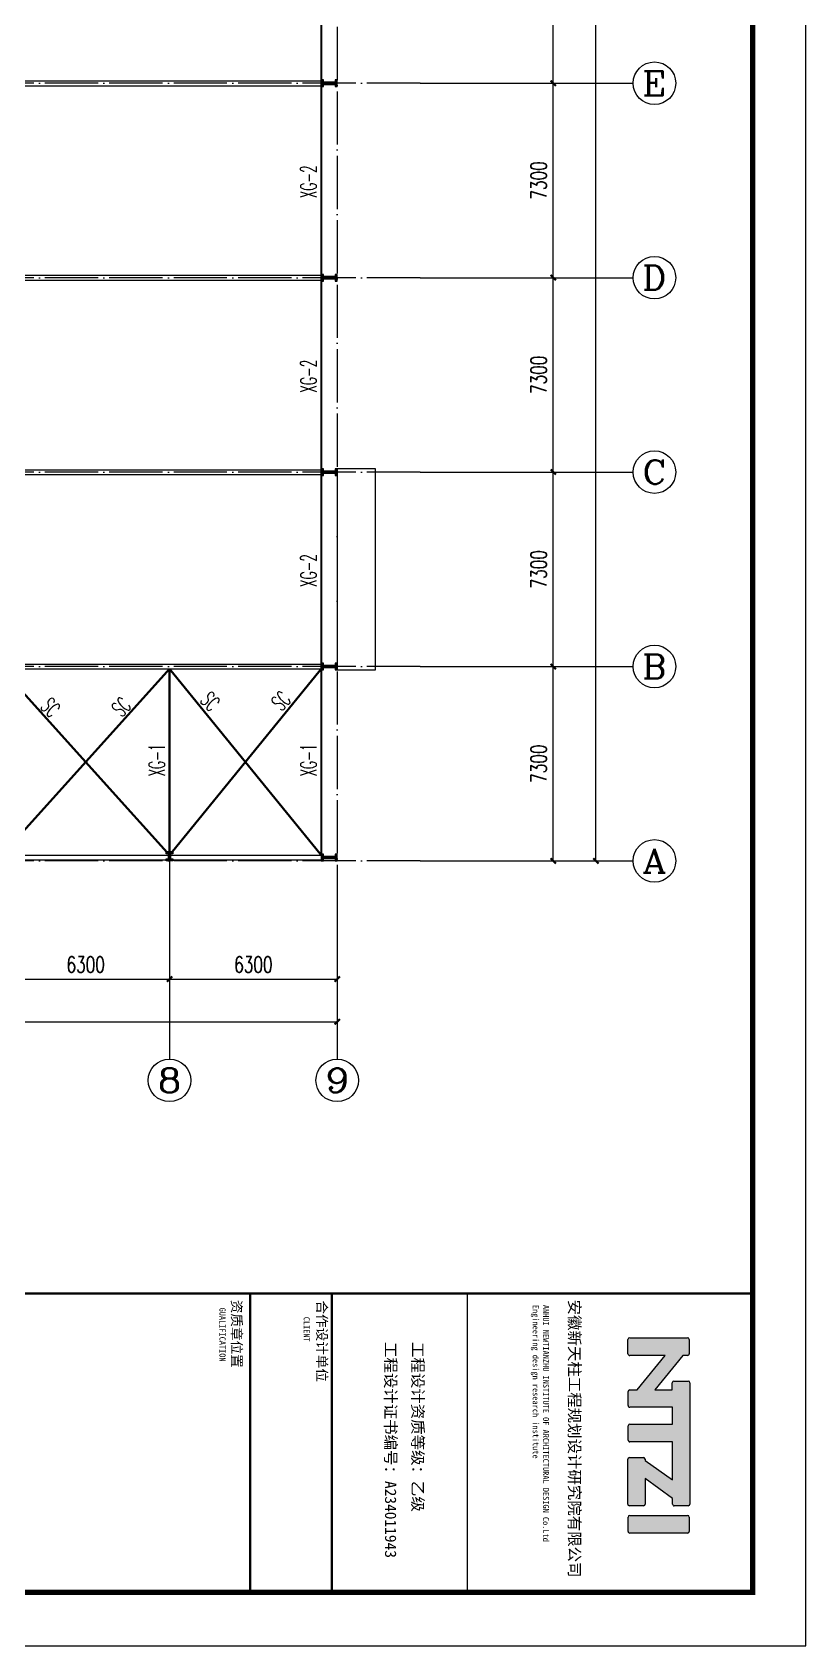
# Model space of a CAD drawing. Extents: x 37237700 to 37865026, y 138877 to 347670.
# Drawn here: x 37651652 to 37680713, y 228870 to 289459 of the extents above; entities that cross this region are included whole.
import ezdxf
from ezdxf.enums import TextEntityAlignment as Align

# ---------------------------------------------------------------- set-up
doc = ezdxf.new("R2010")
doc.units = 0
doc.header["$LTSCALE"] = 1000
doc.header["$MEASUREMENT"] = 0
doc.linetypes.add('ACAD_ISO04W100', pattern=[30.5, 24, -3, 0.5, -3])
doc.linetypes.add('DOTE', pattern=[2.42, 2, -0.2, 0.02, -0.2])
doc.layers.get('0').update_dxf_attribs({"linetype": 'CONTINUOUS'})
doc.layers.get('DEFPOINTS').update_dxf_attribs({"linetype": 'CONTINUOUS'})
for name, color, linetype in [('46', 7, 'CONTINUOUS'), ('AXIS', 3, 'CONTINUOUS'), ('AXIS_TEXT', 7, 'CONTINUOUS'), ('DOTE', 1, 'ACAD_ISO04W100'), ('PUB_TEXT', 7, 'CONTINUOUS'), ('PUB_TITLE', 4, 'CONTINUOUS'), ('钢梁', 2, 'CONTINUOUS')]:
    doc.layers.add(name, color=color, linetype=linetype)
doc.styles.add('-黑体', font='simhei.ttf')
doc.styles.add('_SIMPLEX', font='SIMPLEX', dxfattribs={"width": 0.8})
doc.styles.add('_TCH_AXIS', font='COMPLEX', dxfattribs={"bigfont": 'GBCBIG'})
doc.styles.add('_TCH_DIM_T3', font='SIMPLEX', dxfattribs={"width": 0.705882, "bigfont": 'GBCBIG'})
doc.styles.add('COMPLEX', font='COMPLEX')
doc.styles.add('TQ', font='')
doc.styles.get('TQ').set_extended_font_data('SimSun')
doc.dimstyles.new('_TCH_ARCH&&200', dxfattribs={"dimtxt": 595, "dimasz": 200, "dimexe": 500, "dimexo": 600, "dimgap": 252.5, "dimtad": 1, "dimdec": 0, "dimzin": 0, "dimdsep": 46, "dimtxsty": '_TCH_DIM_T3', "dimblk": 'ARCHTICK', "dimcen": 0.09, "dimclrt": 7, "dimazin": 2, "dimtfac": 1, "dimtdec": 0, "dimtix": 1, "dimtmove": 2, "dimatfit": 3, "dimfxl": 1, "dimtolj": 1, "dimtzin": 0, "dimarcsym": 0})

# ---------------------------------------------------------------- blocks, each defined once
blk = doc.blocks.new('ly')
at = {"layer": 'PUB_TEXT', "insert": (-5884, 1715), "char_height": 212, "width": 5144.75, "attachment_point": 1, "style": 'TQ'}
blk.add_mtext('\\pt576;此图纸版权归安徽新天柱工程规划设计研究院有限公司所有。使用此图时，应同时参照建筑图及其他有关图纸，如发现有矛盾之处，应立即通知设计师。', dxfattribs=at)
blk = doc.blocks.new('tk0')
h = blk.add_hatch(color=256)
h.paths.add_polyline_path([(32852392, -1204546), (32853685, -1205603), (32853685, -1205878, 0.414214), (32853749, -1205942), (32854275, -1205942, 0.414214), (32854339, -1205878), (32854339, -1204280), (32854967, -1204280), (32854967, -1205875, 0.414214), (32855031, -1205939), (32855571, -1205939, 0.414214), (32855635, -1205875), (32855635, -1204280), (32857060, -1204280), (32856336, -1205302), (32856292, -1205302, 0.414214), (32856228, -1205366), (32856228, -1205892, 0.414214), (32856292, -1205956), (32857972, -1205956, 0.414214), (32858036, -1205892), (32858036, -1205362, 0.414214), (32857972, -1205298), (32857012, -1205298), (32857761, -1204270), (32857974, -1204270, 0.414214), (32858038, -1204206), (32858038, -1203685, 0.414214), (32857974, -1203621), (32853417, -1203621, 0.414214), (32853353, -1203685), (32853353, -1204218, 0.414214), (32853417, -1204282), (32853679, -1204282), (32853679, -1204939), (32852388, -1203885), (32852389, -1203708, 0.41489), (32852325, -1203644), (32851789, -1203644, 0.414214), (32851725, -1203708), (32851725, -1205882, 0.414214), (32851789, -1205946), (32852328, -1205946, 0.414214), (32852392, -1205882)])
h.paths.add_polyline_path([(32858400, -1205878, 0.414214), (32858464, -1205942), (32858999, -1205942, 0.414214), (32859063, -1205878), (32859063, -1203710, 0.414214), (32858999, -1203646), (32858464, -1203646, 0.414214), (32858400, -1203710)])
for p, q in [((32851725, -1205882), (32851725, -1203708)), ((32851789, -1203644), (32852325, -1203644)), ((32852389, -1203708), (32852388, -1203885)), ((32852388, -1203885), (32853679, -1204939)), ((32853353, -1204218), (32853353, -1203685)), ((32853417, -1203621), (32857974, -1203621)), ((32858038, -1203685), (32858038, -1204206)), ((32858400, -1205878), (32858400, -1203710)), ((32858464, -1203646), (32858999, -1203646)), ((32859063, -1203710), (32859063, -1205878)), ((32853679, -1204282), (32853417, -1204282)), ((32853679, -1204939), (32853679, -1204282)), ((32854967, -1204280), (32854339, -1204280)), ((32854339, -1204280), (32854339, -1205878)), ((32854967, -1205875), (32854967, -1204280)), ((32857060, -1204280), (32855635, -1204280)), ((32855635, -1204280), (32855635, -1205875)), ((32856336, -1205302), (32857060, -1204280)), ((32857761, -1204270), (32857012, -1205298)), ((32857974, -1204270), (32857761, -1204270)), ((32853685, -1205603), (32852392, -1204546)), ((32852392, -1204546), (32852392, -1205882)), ((32853685, -1205878), (32853685, -1205603)), ((32856228, -1205892), (32856228, -1205366)), ((32856292, -1205302), (32856336, -1205302)), ((32857012, -1205298), (32857972, -1205298)), ((32858036, -1205362), (32858036, -1205892)), ((32852328, -1205946), (32851789, -1205946)), ((32854275, -1205942), (32853749, -1205942)), ((32855571, -1205939), (32855031, -1205939)), ((32857972, -1205956), (32856292, -1205956)), ((32858999, -1205942), (32858464, -1205942))]:
    blk.add_line(p, q)
for centre, start, end in [((32851789, -1203708), 90, 180), ((32852325, -1203708), 359.86763, 90), ((32853417, -1203685), 90, 180), ((32857974, -1203685), 0, 90), ((32858464, -1203710), 90, 180), ((32858999, -1203710), 0, 90), ((32853417, -1204218), 180, 270), ((32857974, -1204206), 270, 0), ((32856292, -1205366), 90, 180), ((32857972, -1205362), 0, 90), ((32851789, -1205882), 180, 270), ((32852328, -1205882), 270, 0), ((32853749, -1205878), 180, 270), ((32854275, -1205878), 270, 0), ((32855031, -1205875), 180, 270), ((32855571, -1205875), 270, 0), ((32856292, -1205892), 180, 270), ((32857972, -1205892), 270, 0), ((32858464, -1205878), 180, 270), ((32858999, -1205878), 270, 0)]:
    blk.add_arc(centre, 64, start, end)
at = {"layer": 'PUB_TEXT'}
for p, q in [((32861287, -1201267), (32859815, -1201267)), ((32861287, -1201267), (32861287, -1202326)), ((32861287, -1281267), (32861287, -1280292)), ((32861292, -1281268), (32859731, -1281268))]:
    blk.add_line(p, q, dxfattribs=at)
at = {"layer": 'PUB_TITLE'}
for p, q in [((32861287, -1201267), (32850067, -1201267)), ((32854181, -1261723), (32854181, -1249823)), ((32857632, -1261723), (32857632, -1249823)), ((32850067, -1251523), (32861287, -1251523)), ((32850067, -1253223), (32861287, -1253223)), ((32850067, -1254923), (32861287, -1254923)), ((32850067, -1256623), (32861287, -1256623)), ((32850067, -1258323), (32861287, -1258323)), ((32850067, -1260023), (32861287, -1260023)), ((32850067, -1261723), (32861287, -1261723)), ((32850067, -1263423), (32861287, -1263423)), ((32852446, -1268523), (32852446, -1263423)), ((32855676, -1268523), (32855676, -1263423)), ((32858056, -1268523), (32858056, -1263423)), ((32850067, -1265123), (32861287, -1265123)), ((32850067, -1266823), (32861287, -1266823)), ((32852447, -1275368), (32852447, -1268523)), ((32850067, -1270223), (32861287, -1270223)), ((32850067, -1271946), (32861287, -1271946)), ((32855676, -1275368), (32855676, -1271946)), ((32858056, -1275368), (32858056, -1271946)), ((32850067, -1273646), (32861321, -1273646)), ((32861287, -1274507), (32858056, -1274507))]:
    blk.add_line(p, q, dxfattribs=at)
at = {"layer": 'PUB_TITLE', "lineweight": 40}
for p, q in [((32850062, -1220138), (32861282, -1220138)), ((32850067, -1268523), (32861287, -1268523)), ((32850067, -1279567), (32861287, -1279567))]:
    blk.add_line(p, q, dxfattribs=at)
for points, const_width in [([(32850067, -1201267), (32850067, -1281267)], 85), ([(32850067, -1211977), (32861287, -1211977)], 51), ([(32850067, -1217077), (32861287, -1217077)], 85), ([(32850067, -1220137), (32861287, -1220137)], 85), ([(32850067, -1230953), (32861287, -1230953)], 85), ([(32850067, -1238433), (32861287, -1238433)], 85), ([(32850067, -1241493), (32861287, -1241493)], 85), ([(32850067, -1244553), (32861287, -1244553)], 85), ([(32850067, -1246763), (32861287, -1246763)], 85), ([(32850067, -1249823), (32861287, -1249823)], 85), ([(32850067, -1261723), (32861287, -1261723)], 85), ([(32850067, -1275368), (32861232, -1275368)], 85)]:
    blk.add_lwpolyline(points, dxfattribs=dict(at, const_width=const_width))
at = {"layer": 'PUB_TITLE', "const_width": 85}
blk.add_lwpolyline([(32850067, -1268523), (32861287, -1268523)], dxfattribs=at)
at = {"layer": 'PUB_TEXT', "xscale": 1.700000002980232, "yscale": 1.700000002980232, "zscale": 1.700000002980232}
blk.add_blockref('ly', (32861287, -1279567), dxfattribs=at)
at = {"layer": '46', "linetype": 'Continuous', "style": '-黑体'}
for s, height, p in [('2019-XB-27 ', 528.65, (32854824, -1269734)), ('第一版', 528.7, (32855625, -1271359)), ('施工图', 528.7, (32852988, -1273068)), ('2019.08', 528.7, (32858381, -1273080)), ('结', 529, (32852988, -1274773)), ('构', 529, (32854517, -1274773))]:
    blk.add_text(s, height=height, dxfattribs=at).set_placement(p)
at = {"layer": 'PUB_TEXT', "style": 'TQ'}
for s, height, p in [('王  刚', 396, (32855098, -1252630)), ('陈宝平', 396, (32855098, -1254390)), ('王水平', 396, (32855110, -1256019)), ('陈宝平', 396, (32855098, -1257790)), ('朱志伟', 396, (32855098, -1259475)), ('殷  祥', 396, (32855098, -1261275)), (' 工程编号', 374, (32849973, -1269288)), ('      JOB No.', 229.5, (32849836, -1269778)), ('  版 次', 374, (32850089, -1270993)), ('     EDITION', 229.5, (32849896, -1271521)), (' 设计阶段', 374, (32849973, -1272709)), ('日 期', 374, (32856186, -1272730)), ('     DESIGN PHASE', 229.5, (32849526, -1273170)), ('         DATE', 229.5, (32855101, -1273208)), ('  专 业', 374, (32849973, -1274462)), ('图 号', 374, (32856186, -1274413)), ('     DISCIPLINE', 229.5, (32849562, -1274943)), ('     DRAWING No.', 229.5, (32855241, -1274909)), ('注意事项', 374, (32854126, -1276215)), ('电话:0551-65165673/65136758 传真:0551-65165673', 306, (32850607, -1280833))]:
    blk.add_text(s, height=height, dxfattribs=at).set_placement(p)
at = {"layer": 'PUB_TEXT', "style": 'TQ', "width": 0.85}
blk.add_text('合肥市合作化北路与濉溪路交口思和苑商办楼5、6层 ', height=374, dxfattribs=at).set_placement((32850490, -1280276))
at = {"layer": 'PUB_TEXT', "char_height": 425, "attachment_point": 1, "style": 'TQ'}
for s, insert in [('安徽新天柱工程规划设计研究院有限公司 ', (32850295, -1207742)), ('工程设计资质等级：乙级 ', (32851887, -1213629)), ('工程设计证书编号：A234011943 ', (32851887, -1214649))]:
    blk.add_mtext(s, dxfattribs=dict(at, insert=insert))
at = {"layer": 'PUB_TEXT', "attachment_point": 1, "style": 'TQ'}
for s, insert, char_height, width in [('ANHUI NEWTIANZHU INSTITUTE OF ARCHITECTURAL DESIGN Co.Ltd\\PEngineering design research institute', (32850492, -1208912), 229.5, 10514.71), ('合作设计单位', (32850326, -1217257), 374, 3498.52), ('CLIENT', (32850938, -1217903), 229.5, 4799.1), ('资质章位置', (32850304, -1220460), 374, 4250), ('GUALIFICATION', (32850593, -1221066), 229.5, 5361.8), ('注册章位置', (32850304, -1231147), 374, 3060), ('REGISTRY', (32851001, -1231763), 229.5, 4799.1), ('建设单位', (32850326, -1238613), 374, 2223.6), ('CLIENT', (32850938, -1239259), 229.5, 4799.1), ('工程名称', (32850323, -1241690), 374, 2223.6), ('PROJECT', (32850887, -1242340), 229.5, 4799.1), ('子项名称', (32850306, -1244736), 374, 2223.6), ('SUB-ITRM', (32850702, -1245348), 229.5, 4799.1), ('图名', (32850313, -1246965), 374, 2223.6), ('TITLE', (32850446, -1247564), 229.5, 4799.1), ('类 别', (32851257, -1250163), 374, 2223.6), ('姓  名', (32854946, -1250177), 374, 2324.97), ('签  名', (32858602, -1250163), 374, 2948.14), ('CLASS', (32851517, -1250828), 229.5, 4799.1), ('NAME', (32855436, -1250803), 229.5, 4799.1), ('SIGNATURE', (32858688, -1250788), 229.5, 4799.1), ('审 定', (32851331, -1251848), 374, 1610.68), ('AUTHORIZED FOR ISSUE BY', (32850303, -1252450), 229.5, 4799.1), ('审 核', (32851328, -1253533), 374, 2855.71), ('APPROVED BY', (32851129, -1254157), 229.5, 4799.1), ('工程主持人', (32850799, -1255246), 374, 3479.12), ('PROJECT DIRECTOR', (32850866, -1255899), 229.5, 4799.1), ('专业负责人', (32850797, -1256953), 374, 3323.07), ('DISCIPLINE RESPONSIBLE BY', (32850125, -1257623), 229.5, 4799.1), ('校 对', (32851305, -1258626), 374, 4012.28), ('CHECKED BY', (32851196, -1259301), 229.5, 4799.1), ('设 计 / 制 图', (32850359, -1260315), 374, 5153.93), ('DESIGNED BY /  DRAWN BY', (32850281, -1260962), 229.5, 4799.1), ('会 签 栏', (32854360, -1262126), 374, 4447.2), ('COMFIRMED BY', (32854453, -1262757), 229.5, 4799.1), ('建 筑', (32850598, -1263802), 374, 4012), ('电 气', (32856153, -1263802), 374, 4012), ('   ARCH.', (32850429, -1264477), 229.5, 4799.1), ('   ELEC.', (32856044, -1264477), 229.5, 4799.1), ('结 构', (32850598, -1265502), 374, 4012), ('暖 通', (32856153, -1265502), 374, 4012), ('   STRU.', (32850429, -1266133), 229.5, 4799.1), ('   HVAC.', (32856044, -1266163), 229.5, 4799.1), ('给 排 水', (32850268, -1267245), 374, 4447.2), ('   WS&S', (32850510, -1267906), 229.5, 4882.4)]:
    blk.add_mtext(s, dxfattribs=dict(at, insert=insert, char_height=char_height, width=width))
blk = doc.blocks.new('_ArchTick')
at = {"color": 0, "linetype": 'ByBlock', "const_width": 0.4}
blk.add_lwpolyline([(-0.5, -0.5), (0.5, 0.5)], dxfattribs=at)
blk = doc.blocks.new('*D2038')
at = {"layer": 'AXIS', "color": 0, "lineweight": -2}
for p, q in [((37666827, 265643), (37671727, 265643)), ((37671227, 258343), (37671227, 265643)), ((37666827, 258343), (37671727, 258343))]:
    blk.add_line(p, q, dxfattribs=at)
at = {"layer": 'DEFPOINTS', "color": 0}
for p in [(37666227, 265643), (37671227, 265643), (37666227, 258343)]:
    blk.add_point(p, dxfattribs=at)
at = {"layer": 'AXIS', "color": 0, "lineweight": -2, "xscale": 200, "yscale": 200, "zscale": 200}
for p, rotation in [((37671227, 265643), 90), ((37671227, 258343), 270)]:
    blk.add_blockref('_ArchTick', p, dxfattribs=dict(at, rotation=rotation))
at = {"layer": 'AXIS', "color": 7, "insert": (37670677, 261993), "char_height": 595, "attachment_point": 5, "rotation": 90, "style": '_TCH_DIM_T3'}
blk.add_mtext('\\A1;7300', dxfattribs=at)
blk = doc.blocks.new('*D2039')
at = {"layer": 'AXIS', "color": 0, "lineweight": -2}
for p, q in [((37666827, 272943), (37671727, 272943)), ((37671227, 265643), (37671227, 272943)), ((37666827, 265643), (37671727, 265643))]:
    blk.add_line(p, q, dxfattribs=at)
at = {"layer": 'DEFPOINTS', "color": 0}
for p in [(37666227, 272943), (37671227, 272943), (37666227, 265643)]:
    blk.add_point(p, dxfattribs=at)
at = {"layer": 'AXIS', "color": 0, "lineweight": -2, "xscale": 200, "yscale": 200, "zscale": 200}
for p, rotation in [((37671227, 272943), 90), ((37671227, 265643), 270)]:
    blk.add_blockref('_ArchTick', p, dxfattribs=dict(at, rotation=rotation))
at = {"layer": 'AXIS', "color": 7, "insert": (37670677, 269293), "char_height": 595, "attachment_point": 5, "rotation": 90, "style": '_TCH_DIM_T3'}
blk.add_mtext('\\A1;7300', dxfattribs=at)
blk = doc.blocks.new('*D2040')
at = {"layer": 'AXIS', "color": 0, "lineweight": -2}
for p, q in [((37666827, 280243), (37671727, 280243)), ((37671227, 272943), (37671227, 280243)), ((37666827, 272943), (37671727, 272943))]:
    blk.add_line(p, q, dxfattribs=at)
at = {"layer": 'DEFPOINTS', "color": 0}
for p in [(37666227, 280243), (37671227, 280243), (37666227, 272943)]:
    blk.add_point(p, dxfattribs=at)
at = {"layer": 'AXIS', "color": 0, "lineweight": -2, "xscale": 200, "yscale": 200, "zscale": 200}
for p, rotation in [((37671227, 280243), 90), ((37671227, 272943), 270)]:
    blk.add_blockref('_ArchTick', p, dxfattribs=dict(at, rotation=rotation))
at = {"layer": 'AXIS', "color": 7, "insert": (37670677, 276593), "char_height": 595, "attachment_point": 5, "rotation": 90, "style": '_TCH_DIM_T3'}
blk.add_mtext('\\A1;7300', dxfattribs=at)
blk = doc.blocks.new('*D2041')
at = {"layer": 'AXIS', "color": 0, "lineweight": -2}
for p, q in [((37666827, 287543), (37671727, 287543)), ((37671227, 280243), (37671227, 287543)), ((37666827, 280243), (37671727, 280243))]:
    blk.add_line(p, q, dxfattribs=at)
at = {"layer": 'DEFPOINTS', "color": 0}
for p in [(37666227, 287543), (37671227, 287543), (37666227, 280243)]:
    blk.add_point(p, dxfattribs=at)
at = {"layer": 'AXIS', "color": 0, "lineweight": -2, "xscale": 200, "yscale": 200, "zscale": 200}
for p, rotation in [((37671227, 287543), 90), ((37671227, 280243), 270)]:
    blk.add_blockref('_ArchTick', p, dxfattribs=dict(at, rotation=rotation))
at = {"layer": 'AXIS', "color": 7, "insert": (37670677, 283893), "char_height": 595, "attachment_point": 5, "rotation": 90, "style": '_TCH_DIM_T3'}
blk.add_mtext('\\A1;7300', dxfattribs=at)
blk = doc.blocks.new('*D2042')
at = {"layer": 'AXIS', "color": 0, "lineweight": -2}
for p, q in [((37666827, 294843), (37671727, 294843)), ((37671227, 287543), (37671227, 294843)), ((37666827, 287543), (37671727, 287543))]:
    blk.add_line(p, q, dxfattribs=at)
at = {"layer": 'DEFPOINTS', "color": 0}
for p in [(37666227, 294843), (37671227, 294843), (37666227, 287543)]:
    blk.add_point(p, dxfattribs=at)
at = {"layer": 'AXIS', "color": 0, "lineweight": -2, "xscale": 200, "yscale": 200, "zscale": 200}
for p, rotation in [((37671227, 294843), 90), ((37671227, 287543), 270)]:
    blk.add_blockref('_ArchTick', p, dxfattribs=dict(at, rotation=rotation))
at = {"layer": 'AXIS', "color": 7, "insert": (37670677, 291193), "char_height": 595, "attachment_point": 5, "rotation": 90, "style": '_TCH_DIM_T3'}
blk.add_mtext('\\A1;7300', dxfattribs=at)
blk = doc.blocks.new('*D2048')
at = {"layer": 'AXIS', "color": 0, "lineweight": -2}
for p, q in [((37666827, 331343), (37673327, 331343)), ((37672827, 258343), (37672827, 331343)), ((37666827, 258343), (37673327, 258343))]:
    blk.add_line(p, q, dxfattribs=at)
at = {"layer": 'DEFPOINTS', "color": 0}
for p in [(37666227, 331343), (37672827, 331343), (37666227, 258343)]:
    blk.add_point(p, dxfattribs=at)
at = {"layer": 'AXIS', "color": 0, "lineweight": -2, "xscale": 200, "yscale": 200, "zscale": 200}
for p, rotation in [((37672827, 331343), 90), ((37672827, 258343), 270)]:
    blk.add_blockref('_ArchTick', p, dxfattribs=dict(at, rotation=rotation))
at = {"layer": 'AXIS', "color": 7, "insert": (37672277, 294843), "char_height": 595, "attachment_point": 5, "rotation": 90, "style": '_TCH_DIM_T3'}
blk.add_mtext('\\A1;73000', dxfattribs=at)
blk = doc.blocks.new('*D2055')
at = {"layer": 'AXIS', "color": 0, "lineweight": -2}
for p, q in [((37650510, 255994), (37650510, 253401)), ((37656810, 255994), (37656810, 253401)), ((37650510, 253901), (37656810, 253901))]:
    blk.add_line(p, q, dxfattribs=at)
at = {"layer": 'DEFPOINTS', "color": 0}
for p in [(37650510, 256594), (37656810, 256594), (37656810, 253901)]:
    blk.add_point(p, dxfattribs=at)
at = {"layer": 'AXIS', "color": 0, "lineweight": -2, "xscale": 200, "yscale": 200, "zscale": 200, "rotation": 180}
blk.add_blockref('_ArchTick', (37650510, 253901), dxfattribs=at)
at = {"layer": 'AXIS', "color": 0, "lineweight": -2, "xscale": 200, "yscale": 200, "zscale": 200}
blk.add_blockref('_ArchTick', (37656810, 253901), dxfattribs=at)
at = {"layer": 'AXIS', "color": 7, "insert": (37653660, 254451), "char_height": 595, "attachment_point": 5, "style": '_TCH_DIM_T3'}
blk.add_mtext('\\A1;6300', dxfattribs=at)
blk = doc.blocks.new('*D2056')
at = {"layer": 'AXIS', "color": 0, "lineweight": -2}
for p, q in [((37656810, 255994), (37656810, 253401)), ((37663110, 255994), (37663110, 253401)), ((37656810, 253901), (37663110, 253901))]:
    blk.add_line(p, q, dxfattribs=at)
at = {"layer": 'DEFPOINTS', "color": 0}
for p in [(37656810, 256594), (37663110, 256594), (37663110, 253901)]:
    blk.add_point(p, dxfattribs=at)
at = {"layer": 'AXIS', "color": 0, "lineweight": -2, "xscale": 200, "yscale": 200, "zscale": 200, "rotation": 180}
blk.add_blockref('_ArchTick', (37656810, 253901), dxfattribs=at)
at = {"layer": 'AXIS', "color": 0, "lineweight": -2, "xscale": 200, "yscale": 200, "zscale": 200}
blk.add_blockref('_ArchTick', (37663110, 253901), dxfattribs=at)
at = {"layer": 'AXIS', "color": 7, "insert": (37659960, 254451), "char_height": 595, "attachment_point": 5, "style": '_TCH_DIM_T3'}
blk.add_mtext('\\A1;6300', dxfattribs=at)
blk = doc.blocks.new('*D2057')
at = {"layer": 'AXIS', "color": 0, "lineweight": -2}
for p, q in [((37612710, 256394), (37612710, 251801)), ((37663110, 256394), (37663110, 251801)), ((37612710, 252301), (37663110, 252301))]:
    blk.add_line(p, q, dxfattribs=at)
at = {"layer": 'DEFPOINTS', "color": 0}
for p in [(37612710, 256994), (37663110, 256994), (37663110, 252301)]:
    blk.add_point(p, dxfattribs=at)
at = {"layer": 'AXIS', "color": 0, "lineweight": -2, "xscale": 200, "yscale": 200, "zscale": 200, "rotation": 180}
blk.add_blockref('_ArchTick', (37612710, 252301), dxfattribs=at)
at = {"layer": 'AXIS', "color": 0, "lineweight": -2, "xscale": 200, "yscale": 200, "zscale": 200}
blk.add_blockref('_ArchTick', (37663110, 252301), dxfattribs=at)
at = {"layer": 'AXIS', "color": 7, "insert": (37637910, 252851), "char_height": 595, "attachment_point": 5, "style": '_TCH_DIM_T3'}
blk.add_mtext('\\A1;50400', dxfattribs=at)
blk = doc.blocks.new('_AXISO')
blk.add_circle((0, 0), 0.5)
at = {"layer": 'AXIS_TEXT', "style": 'COMPLEX', "width": 1.041667}
blk.add_attdef('A', text='', height=0.56, dxfattribs=at).set_placement((-0.25, -0.28), (0.25, -0.28), align=Align.FIT)

msp = doc.modelspace()

# ---------------------------------------------------------------- hatches: boundary and pattern name
for points in [[(37662589.5, 287667.8), (37662509.5, 287667.8), (37662509.5, 287417.8), (37662589.5, 287417.8), (37662589.5, 287502.8), (37663029.5, 287502.8), (37663029.5, 287417.8), (37663109.5, 287417.8), (37663109.5, 287667.8), (37663029.5, 287667.8), (37663029.5, 287582.8), (37662589.5, 287582.8)], [(37662589.5, 280367.8), (37662509.5, 280367.8), (37662509.5, 280117.8), (37662589.5, 280117.8), (37662589.5, 280202.8), (37663029.5, 280202.8), (37663029.5, 280117.8), (37663109.5, 280117.8), (37663109.5, 280367.8), (37663029.5, 280367.8), (37663029.5, 280282.8), (37662589.5, 280282.8)], [(37662589.5, 273067.8), (37662509.5, 273067.8), (37662509.5, 272817.8), (37662589.5, 272817.8), (37662589.5, 272902.8), (37663029.5, 272902.8), (37663029.5, 272817.8), (37663109.5, 272817.8), (37663109.5, 273067.8), (37663029.5, 273067.8), (37663029.5, 272982.8), (37662589.5, 272982.8)], [(37662589.5, 265767.8), (37662509.5, 265767.8), (37662509.5, 265517.8), (37662589.5, 265517.8), (37662589.5, 265602.8), (37663029.5, 265602.8), (37663029.5, 265517.8), (37663109.5, 265517.8), (37663109.5, 265767.8), (37663029.5, 265767.8), (37663029.5, 265682.8), (37662589.5, 265682.8)], [(37656689.5, 258612.8), (37656689.5, 258692.8), (37656929.5, 258692.8), (37656929.5, 258612.8), (37656849.5, 258612.8), (37656849.5, 258422.8), (37656929.5, 258422.8), (37656929.5, 258342.8), (37656689.5, 258342.8), (37656689.5, 258422.8), (37656769.5, 258422.8), (37656769.5, 258612.8)], [(37662589.5, 258592.8), (37662509.5, 258592.8), (37662509.5, 258342.8), (37662589.5, 258342.8), (37662589.5, 258427.8), (37663029.5, 258427.8), (37663029.5, 258342.8), (37663109.5, 258342.8), (37663109.5, 258592.8), (37663029.5, 258592.8), (37663029.5, 258507.8), (37662589.5, 258507.8)]]:
    msp.add_hatch(color=256).paths.add_polyline_path(points)

# ---------------------------------------------------------------- linework, layer by layer
at = {"const_width": 80}
for points in [[(37662509.5, 258557.8), (37662509.5, 331127.8)], [(37656809.5, 258557.8), (37650509.5, 265552.8)], [(37656809.5, 265552.8), (37650509.5, 258557.8)], [(37662509.5, 265552.8), (37656809.5, 258557.8)], [(37662509.5, 258557.8), (37656809.5, 265552.8)], [(37656809.5, 258557.8), (37656809.5, 265552.8)]]:
    msp.add_lwpolyline(points, dxfattribs=at)
for points in [[(37662589.5, 287667.8), (37662509.5, 287667.8), (37662509.5, 287417.8), (37662589.5, 287417.8), (37662589.5, 287502.8), (37663029.5, 287502.8), (37663029.5, 287417.8), (37663109.5, 287417.8), (37663109.5, 287667.8), (37663029.5, 287667.8), (37663029.5, 287582.8), (37662589.5, 287582.8), (37662589.5, 287667.8)], [(37662589.5, 280367.8), (37662509.5, 280367.8), (37662509.5, 280117.8), (37662589.5, 280117.8), (37662589.5, 280202.8), (37663029.5, 280202.8), (37663029.5, 280117.8), (37663109.5, 280117.8), (37663109.5, 280367.8), (37663029.5, 280367.8), (37663029.5, 280282.8), (37662589.5, 280282.8), (37662589.5, 280367.8)], [(37662589.5, 273067.8), (37662509.5, 273067.8), (37662509.5, 272817.8), (37662589.5, 272817.8), (37662589.5, 272902.8), (37663029.5, 272902.8), (37663029.5, 272817.8), (37663109.5, 272817.8), (37663109.5, 273067.8), (37663029.5, 273067.8), (37663029.5, 272982.8), (37662589.5, 272982.8), (37662589.5, 273067.8)], [(37662589.5, 265767.8), (37662509.5, 265767.8), (37662509.5, 265517.8), (37662589.5, 265517.8), (37662589.5, 265602.8), (37663029.5, 265602.8), (37663029.5, 265517.8), (37663109.5, 265517.8), (37663109.5, 265767.8), (37663029.5, 265767.8), (37663029.5, 265682.8), (37662589.5, 265682.8), (37662589.5, 265767.8)], [(37656689.5, 258612.8), (37656689.5, 258692.8), (37656929.5, 258692.8), (37656929.5, 258612.8), (37656849.5, 258612.8), (37656849.5, 258422.8), (37656929.5, 258422.8), (37656929.5, 258342.8), (37656689.5, 258342.8), (37656689.5, 258422.8), (37656769.5, 258422.8), (37656769.5, 258612.8), (37656689.5, 258612.8)], [(37662589.5, 258592.8), (37662509.5, 258592.8), (37662509.5, 258342.8), (37662589.5, 258342.8), (37662589.5, 258427.8), (37663029.5, 258427.8), (37663029.5, 258342.8), (37663109.5, 258342.8), (37663109.5, 258592.8), (37663029.5, 258592.8), (37663029.5, 258507.8), (37662589.5, 258507.8), (37662589.5, 258592.8)]]:
    msp.add_lwpolyline(points)
msp.add_lwpolyline([(37663109.5, 273067.8), (37663109.5, 265517.8), (37664549.5, 265517.8), (37664549.5, 273067.8)], close=True)
at = {"layer": 'AXIS'}
for p, q in [((37666226.7, 287542.8), (37674226.7, 287542.8)), ((37666226.7, 280242.8), (37674226.7, 280242.8)), ((37666226.7, 272942.8), (37674226.7, 272942.8)), ((37666226.7, 265642.8), (37674226.7, 265642.8)), ((37666226.7, 258342.8), (37674226.7, 258342.8)), ((37656809.5, 256593.9), (37656809.5, 250901)), ((37663109.5, 256593.9), (37663109.5, 250901))]:
    msp.add_line(p, q, dxfattribs=at)
at = {"layer": 'DOTE', "linetype": 'DOTE'}
for p, q in [((37663109.5, 333220.2), (37663109.5, 256309.1)), ((37666226.7, 287542.8), (37609875.5, 287542.8)), ((37666226.7, 280242.8), (37609875.5, 280242.8)), ((37666226.7, 272942.8), (37609875.5, 272942.8)), ((37666226.7, 265642.8), (37609875.5, 265642.8)), ((37666226.7, 258342.8), (37609875.5, 258342.8)), ((37656809.5, 258342.8), (37656809.5, 256309.1))]:
    msp.add_line(p, q, dxfattribs=at)
at = {"layer": 'PUB_TITLE'}
msp.add_lwpolyline([(37596713.2, 228870), (37680713.2, 228870), (37680713.2, 347670), (37596713.2, 347670)], close=True, dxfattribs=at)
at = {"layer": 'PUB_TITLE', "const_width": 200}
msp.add_lwpolyline([(37598713.2, 230870), (37678713.2, 230870), (37678713.2, 342670), (37598713.2, 342670)], close=True, dxfattribs=at)
at = {"layer": '钢梁'}
for p, q in [((37613309.5, 287632.8), (37662509.5, 287632.8)), ((37613309.5, 287452.8), (37662509.5, 287452.8)), ((37613309.5, 280332.8), (37662509.5, 280332.8)), ((37613309.5, 280152.8), (37662509.5, 280152.8)), ((37613309.5, 273032.8), (37662509.5, 273032.8)), ((37613309.5, 272852.8), (37662509.5, 272852.8)), ((37613309.5, 265732.8), (37662509.5, 265732.8)), ((37613309.5, 265552.8), (37662509.5, 265552.8)), ((37613309.5, 258557.8), (37662509.5, 258557.8)), ((37613309.5, 258377.8), (37662509.5, 258377.8))]:
    msp.add_line(p, q, dxfattribs=at)

# ---------------------------------------------------------------- block references
at = {"rotation": 270}
msp.add_blockref('tk0', (38879981, 33092161.8), dxfattribs=at)
at = {"layer": 'AXIS'}
ref = msp.add_blockref('_AXISO', (37675026.7, 287542.8), dxfattribs=dict(at, xscale=1600, yscale=1600, zscale=1600))
ref.add_attrib('A', 'E', dxfattribs={"layer": 'AXIS_TEXT', "height": 905.1, "style": '_TCH_AXIS', "width": 1.3125}).set_placement((37674574.1, 287090.3), (37675479.2, 287090.3), align=Align.FIT)
ref = msp.add_blockref('_AXISO', (37675026.7, 280242.8), dxfattribs=dict(at, xscale=1600, yscale=1600, zscale=1600))
ref.add_attrib('A', 'D', dxfattribs={"layer": 'AXIS_TEXT', "height": 905.1, "style": '_TCH_AXIS', "width": 1.235294}).set_placement((37674574.1, 279790.3), (37675479.2, 279790.3), align=Align.FIT)
ref = msp.add_blockref('_AXISO', (37675026.7, 272942.8), dxfattribs=dict(at, xscale=1600, yscale=1600, zscale=1600))
ref.add_attrib('A', 'C', dxfattribs={"layer": 'AXIS_TEXT', "height": 905.1, "style": '_TCH_AXIS', "width": 1.4}).set_placement((37674574.1, 272490.3), (37675479.2, 272490.3), align=Align.FIT)
ref = msp.add_blockref('_AXISO', (37675026.7, 265642.8), dxfattribs=dict(at, xscale=1600, yscale=1600, zscale=1600))
ref.add_attrib('A', 'B', dxfattribs={"layer": 'AXIS_TEXT', "height": 905.1, "style": '_TCH_AXIS', "width": 1.235294}).set_placement((37674574.1, 265190.3), (37675479.2, 265190.3), align=Align.FIT)
ref = msp.add_blockref('_AXISO', (37675026.7, 258342.8), dxfattribs=dict(at, xscale=1600, yscale=1600, zscale=1600))
ref.add_attrib('A', 'A', dxfattribs={"layer": 'AXIS_TEXT', "height": 905.1, "style": '_TCH_AXIS', "width": 1.166667}).set_placement((37674574.1, 257890.3), (37675479.2, 257890.3), align=Align.FIT)
ref = msp.add_blockref('_AXISO', (37656809.5, 250101), dxfattribs=dict(at, xscale=1600, yscale=1600, zscale=1600))
ref.add_attrib('A', '8', dxfattribs={"layer": 'AXIS_TEXT', "height": 905.1, "style": '_TCH_AXIS', "width": 1.5}).set_placement((37656357, 249648.4), (37657262.1, 249648.4), align=Align.FIT)
ref = msp.add_blockref('_AXISO', (37663109.5, 250101), dxfattribs=dict(at, xscale=1600, yscale=1600, zscale=1600))
ref.add_attrib('A', '9', dxfattribs={"layer": 'AXIS_TEXT', "height": 905.1, "style": '_TCH_AXIS', "width": 1.5}).set_placement((37662657, 249648.4), (37663562.1, 249648.4), align=Align.FIT)

# ---------------------------------------------------------------- texts
at = {"layer": 'PUB_TEXT', "style": '_SIMPLEX', "width": 0.55}
for s, rotation, p in [('XG-2', 90, (37662331, 283232.1)), ('XG-2', 90, (37662331, 275932.1)), ('XG-2', 90, (37662331, 268632.1)), ('SC', 314.178234, (37651924.6, 264102.5)), ('SC', 45.821766, (37655011.2, 263708)), ('SC', 314.178234, (37657924.6, 264331.1)), ('SC', 45.821766, (37661011.2, 263936.7)), ('XG-1', 90, (37656631, 261515.8)), ('XG-1', 90, (37662331, 261515.8))]:
    msp.add_text(s, height=600, rotation=rotation, dxfattribs=at).set_placement(p)

# ---------------------------------------------------------------- dimensions: what is measured, and where the dimension line sits
at = {"layer": 'AXIS'}
for p1, p2, distance, picture, middle in [((37666226.7, 258342.8), (37666226.7, 331342.8), -6600, '*D2048', (37672276.7, 294842.8)), ((37666226.7, 287542.8), (37666226.7, 294842.8), -5000, '*D2042', (37670676.7, 291192.8)), ((37666226.7, 280242.8), (37666226.7, 287542.8), -5000, '*D2041', (37670676.7, 283892.8)), ((37666226.7, 272942.8), (37666226.7, 280242.8), -5000, '*D2040', (37670676.7, 276592.8)), ((37666226.7, 265642.8), (37666226.7, 272942.8), -5000, '*D2039', (37670676.7, 269292.8)), ((37666226.7, 258342.8), (37666226.7, 265642.8), -5000, '*D2038', (37670676.7, 261992.8)), ((37612709.5, 256993.9), (37663109.5, 256993.9), -4692.9, '*D2057', (37637909.5, 252851)), ((37650509.5, 256593.9), (37656809.5, 256593.9), -2692.9, '*D2055', (37653659.5, 254451)), ((37656809.5, 256593.9), (37663109.5, 256593.9), -2692.9, '*D2056', (37659959.5, 254451))]:
    dim = msp.add_aligned_dim(p1=p1, p2=p2, distance=distance, dimstyle='_TCH_ARCH&&200', dxfattribs=at)
    dim.commit()
    dim.dimension.update_dxf_attribs({"geometry": picture, "text_midpoint": middle})

doc.saveas('drawing.dxf')
